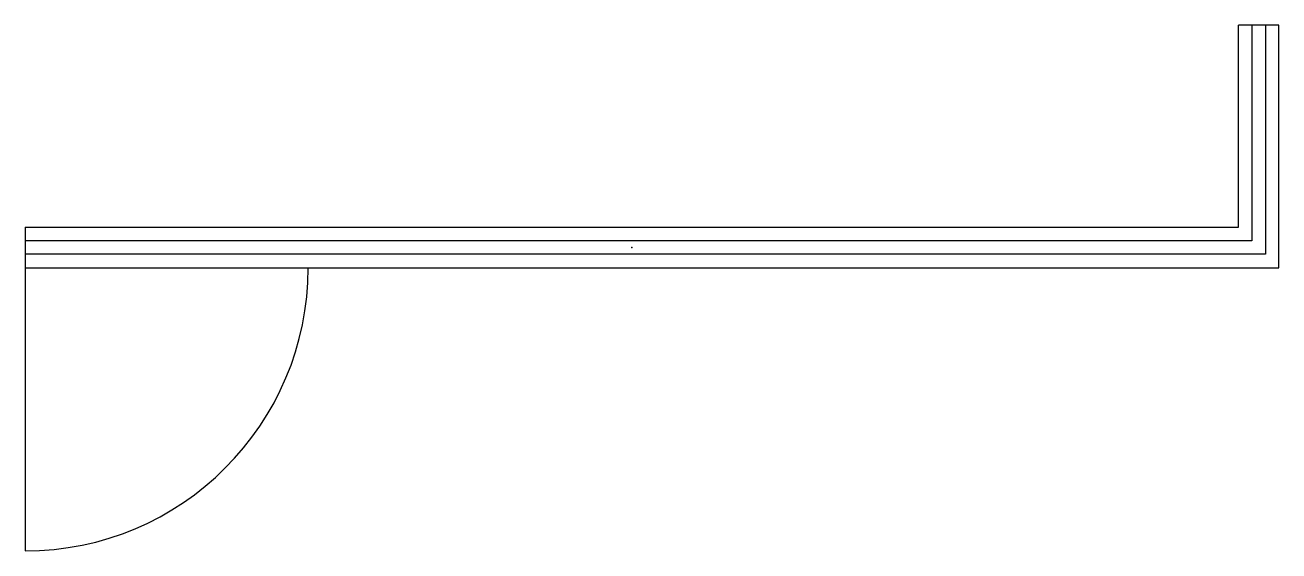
# Model space of a CAD drawing. Extents: x -1500 to 1600, y -750 to 550.
import ezdxf

# ---------------------------------------------------------------- set-up
doc = ezdxf.new("R2010")
doc.units = 0
doc.header["$LTSCALE"] = 25
doc.layers.add('Sunac_Gridline_Glass', color=134, linetype='Continuous')
doc.layers.add('Sunac_Gridline_Glass_Open', color=134, linetype='Continuous')

msp = doc.modelspace()

# ---------------------------------------------------------------- linework, layer by layer
at = {"ltscale": 10}
msp.add_point((0, 0), dxfattribs=at)
at = {"layer": 'Sunac_Gridline_Glass'}
for p, q in [((1500, 50), (1500, 550)), ((1600, 550), (1500, 550)), ((1533.3, 550), (1533.3, 16.7)), ((1566.7, 550), (1566.7, -16.7)), ((1600, -50), (1600, 550)), ((-1500, 50), (-1500, -50)), ((-1500, 50), (1500, 50)), ((1533.3, 16.7), (-1500, 16.7)), ((1566.7, -16.7), (-1500, -16.7)), ((-1500, -50), (1600, -50))]:
    msp.add_line(p, q, dxfattribs=at)
at = {"layer": 'Sunac_Gridline_Glass_Open'}
msp.add_line((-1500, -50), (-1500, -750), dxfattribs=at)
msp.add_arc((-1500, -50), 700, 270, 0, dxfattribs=at)

doc.saveas('drawing.dxf')
